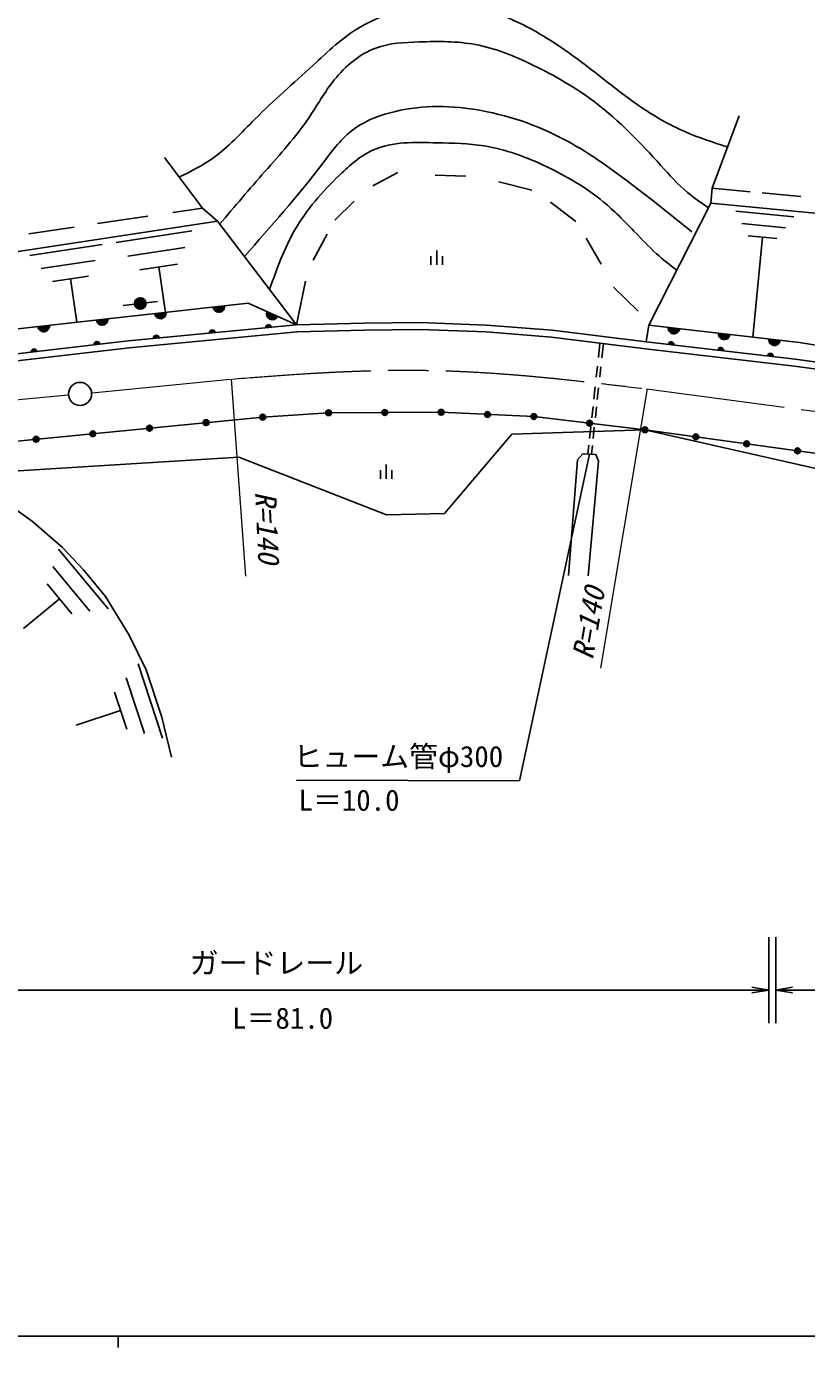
# Model space of a CAD drawing. Units: millimetres, scale not verified. Extents: x 40000 to 680000, y 20000 to 380000.
# Drawn here: x 160053 to 227538, y 204000 to 318260 of the extents above; entities that cross this region are included whole.
import ezdxf
from ezdxf.enums import TextEntityAlignment as Align

# ---------------------------------------------------------------- set-up
doc = ezdxf.new("R2010")
doc.units = ezdxf.units.MM
doc.header["$LTSCALE"] = 1000
doc.linetypes.add('CHAIN', pattern=[18.5, 12, -1.5, 3.5, -1.5])
for name, color, linetype, lineweight in [('M-BGD', 7, 'Continuous', 25), ('M-BMK', 2, 'CHAIN', 13), ('M-BMK-SRVR', 3, 'Continuous', 25), ('M-STR-HTXT', 7, 'Continuous', 13), ('M-STR-STR3', 7, 'Continuous', 25), ('M-TTL-BAND', 7, 'Continuous', 25)]:
    doc.layers.add(name, color=color, linetype=linetype, lineweight=lineweight)
doc.styles.add('ＭＳ ゴシック', font='')
doc.styles.get('ＭＳ ゴシック').set_extended_font_data('MS Gothic')

# ---------------------------------------------------------------- blocks, each defined once
blk = doc.blocks.new('open_arrow')
at = {"color": 0, "linetype": 'Continuous', "lineweight": -2}
blk.add_lwpolyline([(7.5, 1.25), (0, 0), (7.5, -1.25)], dxfattribs=at)

msp = doc.modelspace()

# ---------------------------------------------------------------- linework, layer by layer
at = {"layer": 'M-BGD'}
for p, q in [((219377, 304279), (221719, 310531)), ((175281, 302535), (172002, 306918)), ((190015, 304485), (192187, 305616)), ((195414, 305398), (198074, 305308)), ((200928, 304819), (203781, 304087)), ((219377, 304279), (219252, 302985)), ((222655, 303962), (219377, 304279)), ((186737, 301503), (188395, 303161)), ((205388, 303071), (207573, 301374)), ((219252, 302985), (213891, 292433)), ((219252, 302985), (230055, 301940)), ((227052, 303537), (223704, 303861)), ((166198, 301201), (170542, 301839)), ((172716, 302158), (175281, 302535)), ((176596, 301418), (175281, 302535)), ((221415, 302279), (226425, 301789)), ((157603, 298533), (176596, 301418)), ((160261, 300329), (164187, 300906)), ((167815, 299579), (174365, 300569)), ((183414, 292446), (176596, 301418)), ((221945, 301219), (225705, 300849)), ((160355, 298439), (166595, 299389)), ((184848, 298032), (186056, 300295)), ((208460, 299960), (209771, 297698)), ((222475, 300149), (224975, 299909)), ((222890, 291387), (223725, 300029)), ((168835, 298399), (173745, 299139)), ((195048, 298385), (195048, 297635)), ((195548, 298885), (195548, 297635)), ((196048, 297635), (196048, 298385)), ((161325, 297319), (166005, 298029)), ((169855, 297209), (173125, 297709)), ((172085, 293529), (171495, 297459)), ((162295, 296189), (165415, 296659)), ((164425, 292679), (163855, 296429)), ((183414, 292446), (184205, 296220)), ((210838, 295719), (212972, 293636)), ((118598, 287553), (179232, 294328)), ((169405, 294237), (168411, 294121)), ((170397, 294357), (171390, 294481)), ((179232, 294328), (183414, 292446)), ((189292, 292602), (183414, 292446)), ((194097, 292658), (189292, 292602)), ((199859, 292434), (194097, 292658)), ((183414, 292446), (168867, 291072)), ((168930, 290475), (183470, 291848)), ((189303, 292002), (183430, 291846)), ((194089, 292058), (189303, 292002)), ((199823, 291834), (194089, 292058)), ((205475, 291387), (199823, 291834)), ((205536, 291984), (199859, 292434)), ((213594, 290380), (205475, 291387)), ((213668, 290975), (205536, 291984)), ((213668, 290975), (213891, 292433)), ((213891, 292433), (226939, 290916)), ((168867, 291072), (141704, 287897)), ((141764, 287300), (168930, 290475)), ((209528, 289624), (209662, 290867)), ((209828, 289612), (209960, 290830)), ((213599, 290379), (226479, 288891)), ((226554, 289487), (213668, 290975)), ((226939, 290916), (233547, 289857)), ((234819, 288351), (226554, 289487)), ((209345, 287931), (209446, 288868)), ((209650, 287965), (209742, 288818)), ((226479, 288891), (234754, 287754)), ((209137, 286015), (209253, 287084)), ((209437, 286002), (209547, 287009)), ((180489, 284475), (186196, 284846)), ((186196, 284846), (195919, 284887)), ((195919, 284887), (203953, 284516)), ((203953, 284516), (213560, 283380)), ((208964, 284418), (209068, 285380)), ((209266, 284413), (209367, 285355)), ((151093, 281591), (180489, 284475)), ((202037, 283003), (213560, 283380)), ((208770, 282624), (208879, 283633)), ((209072, 282628), (209177, 283590)), ((213560, 283380), (230925, 279447)), ((213560, 283380), (231146, 280952)), ((196219, 276136), (202037, 283003)), ((207736, 280772), (208175, 281284)), ((208175, 281284), (209321, 281235)), ((208623, 281265), (208707, 282037)), ((208923, 281252), (209005, 282008)), ((209321, 281235), (209541, 280650)), ((146056, 278983), (178417, 281001)), ((178417, 281001), (191210, 276028)), ((191174, 280380), (191174, 279130)), ((206930, 270769), (207736, 280772)), ((209541, 280650), (208638, 270745)), ((190674, 279880), (190674, 279130)), ((191674, 279130), (191674, 279880)), ((157758, 277455), (160580, 275440)), ((160580, 275440), (163182, 273204)), ((191210, 276028), (196219, 276136)), ((163182, 273204), (164977, 271262)), ((162835, 273059), (167115, 267889)), ((162335, 271559), (165545, 267679)), ((164977, 271262), (166883, 268953)), ((161835, 270059), (163975, 267469)), ((159805, 266199), (162905, 268769)), ((166883, 268953), (168935, 265618)), ((168935, 265618), (170401, 262613)), ((169705, 263139), (171815, 256719)), ((168685, 261919), (170275, 257099)), ((170401, 262613), (171757, 258509)), ((167665, 260689), (168725, 257479)), ((164345, 257819), (168195, 259089)), ((171757, 258509), (172600, 255064))]:
    msp.add_line(p, q, dxfattribs=at)
for centre, radius in [((169901, 294295), 500), ((169901, 294295), 500), ((169901, 294295), 450), ((169901, 294295), 400), ((169901, 294295), 350), ((169901, 294295), 300), ((169901, 294295), 250), ((169901, 294295), 200), ((169901, 294295), 150), ((169901, 294295), 100), ((169901, 294295), 50), ((180489, 284475), 250), ((180489, 284475), 200), ((180489, 284475), 150), ((180489, 284475), 100), ((180489, 284475), 50), ((186196, 284846), 250), ((186196, 284846), 200), ((186196, 284846), 150), ((186196, 284846), 100), ((186196, 284846), 50), ((191057, 284866), 250), ((191057, 284866), 200), ((191057, 284866), 150), ((191057, 284866), 100), ((191057, 284866), 50), ((195919, 284887), 250), ((195919, 284887), 200), ((195919, 284887), 150), ((195919, 284887), 100), ((195919, 284887), 50), ((199936, 284702), 250), ((199936, 284702), 200), ((199936, 284702), 150), ((199936, 284702), 100), ((199936, 284702), 50), ((203953, 284516), 250), ((203953, 284516), 200), ((203953, 284516), 150), ((203953, 284516), 100), ((203953, 284516), 50), ((170691, 283514), 250), ((170691, 283514), 200), ((170691, 283514), 150), ((170691, 283514), 100), ((170691, 283514), 50), ((175590, 283994), 250), ((175590, 283994), 200), ((175590, 283994), 150), ((175590, 283994), 100), ((175590, 283994), 50), ((208756, 283948), 250), ((208756, 283948), 200), ((208756, 283948), 150), ((208756, 283948), 100), ((208756, 283948), 50), ((213560, 283380), 250), ((213560, 283380), 200), ((213560, 283380), 150), ((213560, 283380), 100), ((213560, 283380), 50), ((160892, 282552), 250), ((160892, 282552), 200), ((160892, 282552), 150), ((160892, 282552), 100), ((160892, 282552), 50), ((165791, 283033), 250), ((165791, 283033), 200), ((165791, 283033), 150), ((165791, 283033), 100), ((165791, 283033), 50), ((217956, 282773), 250), ((217956, 282773), 200), ((217956, 282773), 150), ((217956, 282773), 100), ((217956, 282773), 50), ((222353, 282166), 250), ((222353, 282166), 200), ((222353, 282166), 150), ((222353, 282166), 100), ((222353, 282166), 50), ((226749, 281559), 250), ((226749, 281559), 200), ((226749, 281559), 150), ((226749, 281559), 100), ((226749, 281559), 50)]:
    msp.add_circle(centre, radius, dxfattribs=at)
for centre, radius, start, end in [((176706, 294045), 500, 186.37488, 6.37488), ((176706, 294045), 500, 186.37488, 6.37488), ((176706, 294045), 450, 186.37488, 6.37488), ((176706, 294045), 400, 186.37488, 6.37488), ((176706, 294045), 350, 186.37488, 6.37488), ((176706, 294045), 300, 186.37488, 6.37488), ((176706, 294045), 250, 186.37488, 6.37488), ((176706, 294045), 200, 186.37488, 6.37488), ((176706, 294045), 150, 186.37488, 6.37488), ((176706, 294045), 100, 186.37488, 6.37488), ((176706, 294045), 50, 186.37488, 6.37488), ((166600, 292916), 500, 186.37488, 6.37488), ((166600, 292916), 500, 186.37488, 6.37488), ((166600, 292916), 450, 186.37488, 6.37488), ((166600, 292916), 400, 186.37488, 6.37488), ((166600, 292916), 350, 186.37488, 6.37488), ((166600, 292916), 300, 186.37488, 6.37488), ((166600, 292916), 250, 186.37488, 6.37488), ((166600, 292916), 200, 186.37488, 6.37488), ((166600, 292916), 150, 186.37488, 6.37488), ((166600, 292916), 100, 186.37488, 6.37488), ((166600, 292916), 50, 186.37488, 6.37488), ((171653, 293481), 500, 186.37488, 6.37488), ((171653, 293481), 500, 186.37488, 6.37488), ((171653, 293481), 450, 186.37488, 6.37488), ((171653, 293481), 400, 186.37488, 6.37488), ((171653, 293481), 350, 186.37488, 6.37488), ((171653, 293481), 300, 186.37488, 6.37488), ((171653, 293481), 250, 186.37488, 6.37488), ((171653, 293481), 200, 186.37488, 6.37488), ((171653, 293481), 150, 186.37488, 6.37488), ((171653, 293481), 100, 186.37488, 6.37488), ((171653, 293481), 50, 186.37488, 6.37488), ((181323, 293387), 500, 155.77225, 335.77225), ((181323, 293387), 500, 155.77225, 335.77225), ((181323, 293387), 450, 155.77225, 335.77225), ((181323, 293387), 400, 155.77225, 335.77225), ((181323, 293387), 350, 155.77225, 335.77225), ((181323, 293387), 300, 155.77225, 335.77225), ((181323, 293387), 250, 155.77225, 335.77225), ((181323, 293387), 200, 155.77225, 335.77225), ((181323, 293387), 150, 155.77225, 335.77225), ((181323, 293387), 100, 155.77225, 335.77225), ((181323, 293387), 50, 155.77225, 335.77225), ((161547, 292352), 500, 186.37488, 6.37488), ((161547, 292352), 500, 186.37488, 6.37488), ((161547, 292352), 450, 186.37488, 6.37488), ((161547, 292352), 400, 186.37488, 6.37488), ((161547, 292352), 350, 186.37488, 6.37488), ((161547, 292352), 300, 186.37488, 6.37488), ((161547, 292352), 250, 186.37488, 6.37488), ((161547, 292352), 200, 186.37488, 6.37488), ((161547, 292352), 150, 186.37488, 6.37488), ((161547, 292352), 100, 186.37488, 6.37488), ((161547, 292352), 50, 186.37488, 6.37488), ((171291, 291301), 250, 5.39677, 185.39677), ((171291, 291301), 200, 5.39677, 185.39677), ((171291, 291301), 150, 5.39677, 185.39677), ((171291, 291301), 100, 5.39677, 185.39677), ((176140, 291759), 250, 5.39677, 185.39677), ((176140, 291759), 200, 5.39677, 185.39677), ((176140, 291759), 150, 5.39677, 185.39677), ((176140, 291759), 100, 5.39677, 185.39677), ((176140, 291759), 50, 5.39677, 185.39677), ((180989, 292217), 250, 5.39677, 185.39677), ((180989, 292217), 200, 5.39677, 185.39677), ((180989, 292217), 150, 5.39677, 185.39677), ((180989, 292217), 100, 5.39677, 185.39677), ((180989, 292217), 50, 5.39677, 185.39677), ((216065, 292180), 500, 173.37088, 353.37088), ((216065, 292180), 500, 173.37088, 353.37088), ((216065, 292180), 450, 173.37088, 353.37088), ((216065, 292180), 400, 173.37088, 353.37088), ((216065, 292180), 350, 173.37088, 353.37088), ((216065, 292180), 300, 173.37088, 353.37088), ((216065, 292180), 250, 173.37088, 353.37088), ((216065, 292180), 200, 173.37088, 353.37088), ((216065, 292180), 150, 173.37088, 353.37088), ((216065, 292180), 100, 173.37088, 353.37088), ((216065, 292180), 50, 173.37088, 353.37088), ((220415, 291674), 500, 173.37088, 353.37088), ((220415, 291674), 500, 173.37088, 353.37088), ((220415, 291674), 450, 173.37088, 353.37088), ((220415, 291674), 400, 173.37088, 353.37088), ((220415, 291674), 350, 173.37088, 353.37088), ((220415, 291674), 300, 173.37088, 353.37088), ((220415, 291674), 250, 173.37088, 353.37088), ((220415, 291674), 200, 173.37088, 353.37088), ((220415, 291674), 150, 173.37088, 353.37088), ((220415, 291674), 100, 173.37088, 353.37088), ((220415, 291674), 50, 173.37088, 353.37088), ((160718, 290119), 250, 6.66525, 186.66525), ((160718, 290119), 200, 6.66525, 186.66525), ((160718, 290119), 150, 6.66525, 186.66525), ((166151, 290754), 250, 6.66525, 186.66525), ((166151, 290754), 200, 6.66525, 186.66525), ((166151, 290754), 150, 6.66525, 186.66525), ((166151, 290754), 100, 6.66525, 186.66525), ((166151, 290754), 50, 6.66525, 186.66525), ((171291, 291301), 50, 5.39677, 185.39677), ((215815, 290727), 250, 353.41145, 173.41145), ((215815, 290727), 200, 353.41145, 173.41145), ((215815, 290727), 150, 353.41145, 173.41145), ((215815, 290727), 100, 353.41145, 173.41145), ((215815, 290727), 50, 353.41145, 173.41145), ((220111, 290231), 250, 353.41145, 173.41145), ((220111, 290231), 200, 353.41145, 173.41145), ((220111, 290231), 150, 353.41145, 173.41145), ((220111, 290231), 100, 353.41145, 173.41145), ((220111, 290231), 50, 353.41145, 173.41145), ((224764, 291169), 500, 173.37088, 353.37088), ((224764, 291169), 500, 173.37088, 353.37088), ((224764, 291169), 450, 173.37088, 353.37088), ((224764, 291169), 400, 173.37088, 353.37088), ((224764, 291169), 350, 173.37088, 353.37088), ((224764, 291169), 300, 173.37088, 353.37088), ((224764, 291169), 250, 173.37088, 353.37088), ((224764, 291169), 200, 173.37088, 353.37088), ((224764, 291169), 150, 173.37088, 353.37088), ((224764, 291169), 100, 173.37088, 353.37088), ((224764, 291169), 50, 173.37088, 353.37088), ((160718, 290119), 100, 6.66525, 186.66525), ((160718, 290119), 50, 6.66525, 186.66525), ((224406, 289735), 250, 353.41145, 173.41145), ((224406, 289735), 200, 353.41145, 173.41145), ((224406, 289735), 150, 353.41145, 173.41145), ((224406, 289735), 100, 353.41145, 173.41145), ((224406, 289735), 50, 353.41145, 173.41145)]:
    msp.add_arc(centre, radius, start, end, dxfattribs=at)
for points, knots in [([(173306, 305245), (174282, 305730), (175259, 306215), (176140, 306832), (177510, 307793), (178648, 309074), (179842, 310270), (181448, 311879), (183155, 313335), (184830, 314880), (186128, 316077), (187407, 317328), (188910, 318205), (189818, 318735), (190808, 319128), (191819, 319489), (193198, 319982), (194617, 320417), (196051, 320434), (197179, 320447), (198316, 320202), (199414, 319867), (200852, 319428), (202220, 318833), (203532, 318129), (205229, 317218), (206830, 316123), (208368, 314955), (209909, 313785), (211386, 312541), (212977, 311442), (214264, 310553), (215626, 309758), (217058, 309137), (218223, 308632), (219435, 308242), (220647, 307852)], [0, 0, 0, 0, 1, 1, 1, 2, 2, 2, 3, 3, 3, 4, 4, 4, 5, 5, 5, 6, 6, 6, 7, 7, 7, 8, 8, 8, 9, 9, 9, 10, 10, 10, 11, 11, 11, 12, 12, 12, 12]), ([(176779, 301176), (178067, 302689), (179354, 304202), (180674, 305699), (181992, 307194), (183342, 308672), (184452, 310308), (185197, 311407), (185833, 312577), (186681, 313633), (187640, 314827), (188869, 315875), (190270, 316391), (191452, 316826), (192756, 316883), (194048, 316920), (195689, 316968), (197311, 316983), (198885, 316693), (200605, 316377), (202268, 315694), (203872, 314918), (205782, 313993), (207609, 312936), (209275, 311668), (211351, 310089), (213177, 308183), (214942, 306228), (215681, 305410), (216408, 304584), (217247, 303885), (217806, 303419), (218414, 303010), (219023, 302601)], [0, 0, 0, 0, 1, 1, 1, 2, 2, 2, 3, 3, 3, 4, 4, 4, 5, 5, 5, 6, 6, 6, 7, 7, 7, 8, 8, 8, 9, 9, 9, 10, 10, 10, 11, 11, 11, 11]), ([(178908, 298375), (181203, 300957), (183498, 303538), (185623, 306341), (186404, 307371), (187162, 308431), (188154, 309213), (189118, 309972), (190304, 310469), (191517, 310799), (193923, 311454), (196438, 311450), (198885, 311064), (201597, 310636), (204224, 309738), (206630, 308457), (208454, 307486), (210150, 306295), (211806, 305057), (213785, 303577), (215705, 302031), (217625, 300485)], [0, 0, 0, 0, 1, 1, 1, 2, 2, 2, 3, 3, 3, 4, 4, 4, 5, 5, 5, 6, 6, 6, 7, 7, 7, 7]), ([(181083, 295513), (181718, 297292), (182354, 299070), (183281, 300674), (184288, 302416), (185639, 303952), (187134, 305397), (188035, 306267), (188988, 307105), (190081, 307588), (191722, 308313), (193679, 308238), (195560, 308192), (196955, 308159), (198308, 308141), (199640, 307928), (201482, 307633), (203284, 306965), (205005, 306152), (206778, 305315), (208464, 304325), (209955, 303092), (210893, 302316), (211753, 301444), (212600, 300560), (213242, 299890), (213875, 299213), (214564, 298596), (215120, 298098), (215711, 297640), (216303, 297181)], [0, 0, 0, 0, 1, 1, 1, 2, 2, 2, 3, 3, 3, 4, 4, 4, 5, 5, 5, 6, 6, 6, 7, 7, 7, 8, 8, 8, 9, 9, 9, 10, 10, 10, 10])]:
    msp.add_open_spline(points, degree=3, knots=knots, dxfattribs=at)
at = {"layer": 'M-BMK'}
for p, q in [((165729, 286562), (177867, 287767)), ((213690, 286913), (229164, 284859)), ((163667, 286365), (132487, 283442))]:
    msp.add_line(p, q, dxfattribs=at)
msp.add_open_spline([(177867, 287767), (180652, 287982), (183437, 288198), (186227, 288342), (189295, 288500), (192370, 288572), (195441, 288501), (198717, 288425), (201989, 288186), (205250, 287865), (208069, 287589), (210880, 287251), (213690, 286913)], degree=3, knots=[0, 0, 0, 0, 1, 1, 1, 2, 2, 2, 3, 3, 3, 4, 4, 4, 4], dxfattribs=at)
at = {"layer": 'M-BMK-SRVR'}
msp.add_circle((164693, 286471), 1000, dxfattribs=at)
at = {"layer": 'M-STR-HTXT'}
for p, q in [((177769, 287757), (178991, 270712)), ((213752, 286905), (209721, 262757))]:
    msp.add_line(p, q, dxfattribs=at)
at = {"layer": 'M-STR-STR3'}
for p, q in [((208769, 281259), (202706, 253023)), ((183405, 253080), (202706, 253023)), ((224262, 239480), (224262, 235116)), ((224886, 239480), (224886, 235116)), ((143902, 234920), (224262, 234920)), ((224262, 232052), (224262, 235116)), ((224886, 232052), (224886, 235116)), ((224886, 234920), (480903, 234920))]:
    msp.add_line(p, q, dxfattribs=at)
at = {"layer": 'M-TTL-BAND'}
for p, q in [((40000, 205000), (579000, 205000)), ((168000, 205000), (168000, 204000))]:
    msp.add_line(p, q, dxfattribs=at)

# ---------------------------------------------------------------- block references
at = {"layer": 'M-STR-STR3', "xscale": 193, "yscale": 193, "rotation": 180}
msp.add_blockref('open_arrow', (224262, 234920), dxfattribs=at)
at = {"layer": 'M-STR-STR3', "xscale": 193, "yscale": 193}
msp.add_blockref('open_arrow', (224886, 234920), dxfattribs=at)

# ---------------------------------------------------------------- texts
at = {"layer": 'M-STR-HTXT', "style": 'ＭＳ ゴシック', "oblique": 15}
for rotation, p in [(272.726, (179278, 277982)), (80.126, (209591, 263331))]:
    msp.add_text('R=140', height=1833, rotation=rotation, dxfattribs=at).set_placement(p, align=Align.BOTTOM_LEFT)
at = {"layer": 'M-STR-STR3', "style": 'ＭＳ ゴシック'}
for s, p in [('ヒューム管φ300', (183153, 253655)), ('L＝10.0', (183592, 249876)), ('ガードレール', (174177, 235796)), ('L＝81.0', (177847, 231024))]:
    msp.add_text(s, height=1833, dxfattribs=at).set_placement(p, align=Align.BOTTOM_LEFT)

doc.saveas('drawing.dxf')
